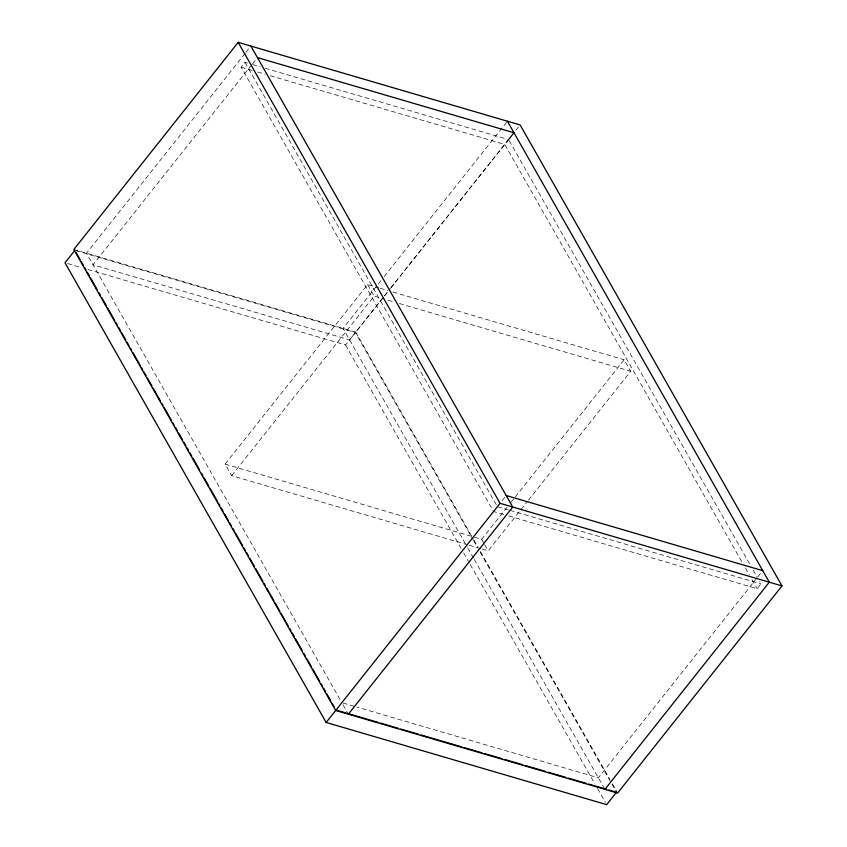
<?xml version="1.0" encoding="UTF-8"?>
<svg xmlns="http://www.w3.org/2000/svg" width="847" height="847" viewBox="0 0 847 847"><rect width="100%" height="100%" fill="white"/><g stroke="black" fill="none" stroke-linecap="round" stroke-linejoin="round"><path stroke-width="0.64" stroke-dasharray="4.24 3.18" d="M245.132 53.319L86.489 253.221L340.515 700.395M245.948 52.281L250.881 46.066M503.669 514.457L493.536 511.482L241.13 67.167L244.963 62.339L247.493 63.08M251.675 64.838L93.032 264.751L349.599 339.912L389.874 289.155M252.501 63.811L257.424 57.596M467.989 544.896L231.655 475.654L225.111 464.135L367.577 284.603L378.958 287.927M380.864 280.738L343.046 328.382L467.121 546.802M384.146 276.598L507.438 121.227M231.655 475.654L374.13 296.122L381.711 298.345M87.855 269.473L345.534 344.962L355.391 332.532L472.901 539.391M73.805 249.505L355.74 332.098L383.68 296.884M384.506 295.847L390.255 288.605M391.081 287.567L506.157 142.55M516.024 130.12L518.48 127.018M390.689 288.118L507.808 140.528M502.091 500.683L506.199 495.506M225.111 464.135L481.668 539.295L507.046 507.311M511.143 502.155L514.415 498.025M515.241 496.988L624.144 359.763L630.687 371.282L528.337 500.259M481.89 548.972L488.211 550.815L527.522 501.297M757.006 577.919L598.363 777.821L356.968 707.107M757.832 576.881L761.114 572.741M508.74 515.939L757.144 588.718L760.977 583.879L759.674 581.582M252.565 64.563L260.167 66.786M265.238 68.279L506.04 138.823M241.13 67.167L252.533 70.513M257.604 71.995L265.206 74.218M270.278 75.711L504.738 144.392L742.798 563.456M380.218 288.298L387.799 290.521M392.86 292.003L624.144 359.763M388.032 300.198L394.353 302.051M399.403 303.522L630.687 371.282M76.135 250.723L355.391 332.532M67.548 263.523L81.503 267.62M497.369 506.654L508.772 509.989M510.042 510.37L760.977 583.879M469.259 545.267L480.63 548.602M343.067 703.031L355.708 706.737M509.227 140.708L750.548 565.51M753.152 570.105L757.07 576.987M745.402 568.051L749.32 574.933M751.924 579.528L757.144 588.718M244.963 62.339L496.723 505.5M367.577 284.603L374.13 296.122M481.668 539.295L484.05 543.488M484.643 544.536L488.211 550.815M355.74 332.098L473.282 539.02M473.939 540.174L477.856 547.067M480.461 551.662L609.766 779.272M612.381 783.867L616.944 791.913M473.558 540.545L477.475 547.437M480.09 552.032L611.312 783.03M611.958 784.174L616.531 792.22M467.777 547.945L473.653 558.289M474.309 559.443L604.917 789.351M345.534 344.962L461.086 548.38M463.701 552.975L469.566 563.319M470.223 564.462L594.912 783.962M597.527 788.557L605.361 802.353M342.993 704.757L348.35 714.19"/><path stroke-width="1.27" d="M238.198 42.35L73.805 249.505L335.666 710.474L617.601 793.067L781.993 585.912L520.132 124.943L238.198 42.35L500.058 503.319L781.993 585.912M74.875 250.352L65.007 262.782L326.148 722.47L606.664 804.65L616.531 792.22M506.591 142.074L513.991 132.757L257.424 57.596M326.148 722.47L500.058 503.319M348.35 714.19L512.742 507.035L250.881 46.066M604.917 789.351L769.309 582.196L507.438 121.227M506.199 495.506L762.755 570.666M336.005 710.04L377.9 722.311M380.43 723.052L398.206 728.261M400.747 729.002L418.513 734.211M421.054 734.952L461.668 746.853M464.209 747.594L481.985 752.803M484.516 753.544L502.292 758.753M504.833 759.494L522.599 764.703M525.14 765.444L545.447 771.395M547.988 772.136L565.754 777.345M568.295 778.086L586.071 783.295M588.601 784.036L606.378 789.245M608.919 789.986L615.261 791.85M76.177 252.65L80.094 259.553M81.397 261.85L83.355 265.291M84.658 267.588L85.971 269.886M87.273 272.194L89.231 275.635M90.534 277.932L97.066 289.43M99.025 292.871L100.327 295.169M101.64 297.466L106.203 305.513M107.516 307.81L114.694 320.452M115.997 322.749L117.309 325.057M118.612 327.355L120.57 330.796M121.873 333.093L125.79 339.996M127.092 342.294L129.051 345.735M130.364 348.032L131.666 350.34M132.968 352.638L140.157 365.279M141.46 367.577L142.762 369.874M144.075 372.172L146.033 375.613M147.336 377.921L151.909 385.957M153.212 388.254L160.39 400.896M161.703 403.204L163.005 405.501M164.307 407.799L171.486 420.44M172.799 422.738L174.101 425.035M175.403 427.333L177.362 430.784M178.675 433.082L182.592 439.974M183.894 442.272L185.853 445.723M187.155 448.021L188.468 450.318M189.77 452.616L191.729 456.067M193.031 458.365L199.564 469.852M201.522 473.304L202.825 475.601M204.138 477.899L208.701 485.945M210.003 488.243L217.192 500.884M218.494 503.182L219.797 505.479M221.109 507.777L223.068 511.228M224.37 513.526L228.288 520.418M229.59 522.715L231.549 526.167M232.861 528.464L234.164 530.762M235.466 533.059L242.655 545.701M243.957 547.998L245.259 550.296M246.572 552.593L248.531 556.045M249.833 558.342L254.396 566.389M255.709 568.686L262.888 581.328M264.19 583.625L265.503 585.923M266.805 588.22L273.983 600.862M275.296 603.159L279.859 611.206M281.172 613.503L288.351 626.145M289.653 628.442L290.966 630.74M292.268 633.037L294.227 636.489M295.529 638.786L302.061 650.274M304.02 653.725L305.322 656.023M306.625 658.32L311.198 666.367M312.501 668.664L319.69 681.306M320.992 683.603L322.294 685.901M323.607 688.198L325.566 691.65M326.868 693.947L330.785 700.84M332.088 703.148L334.046 706.589"/></g></svg>
